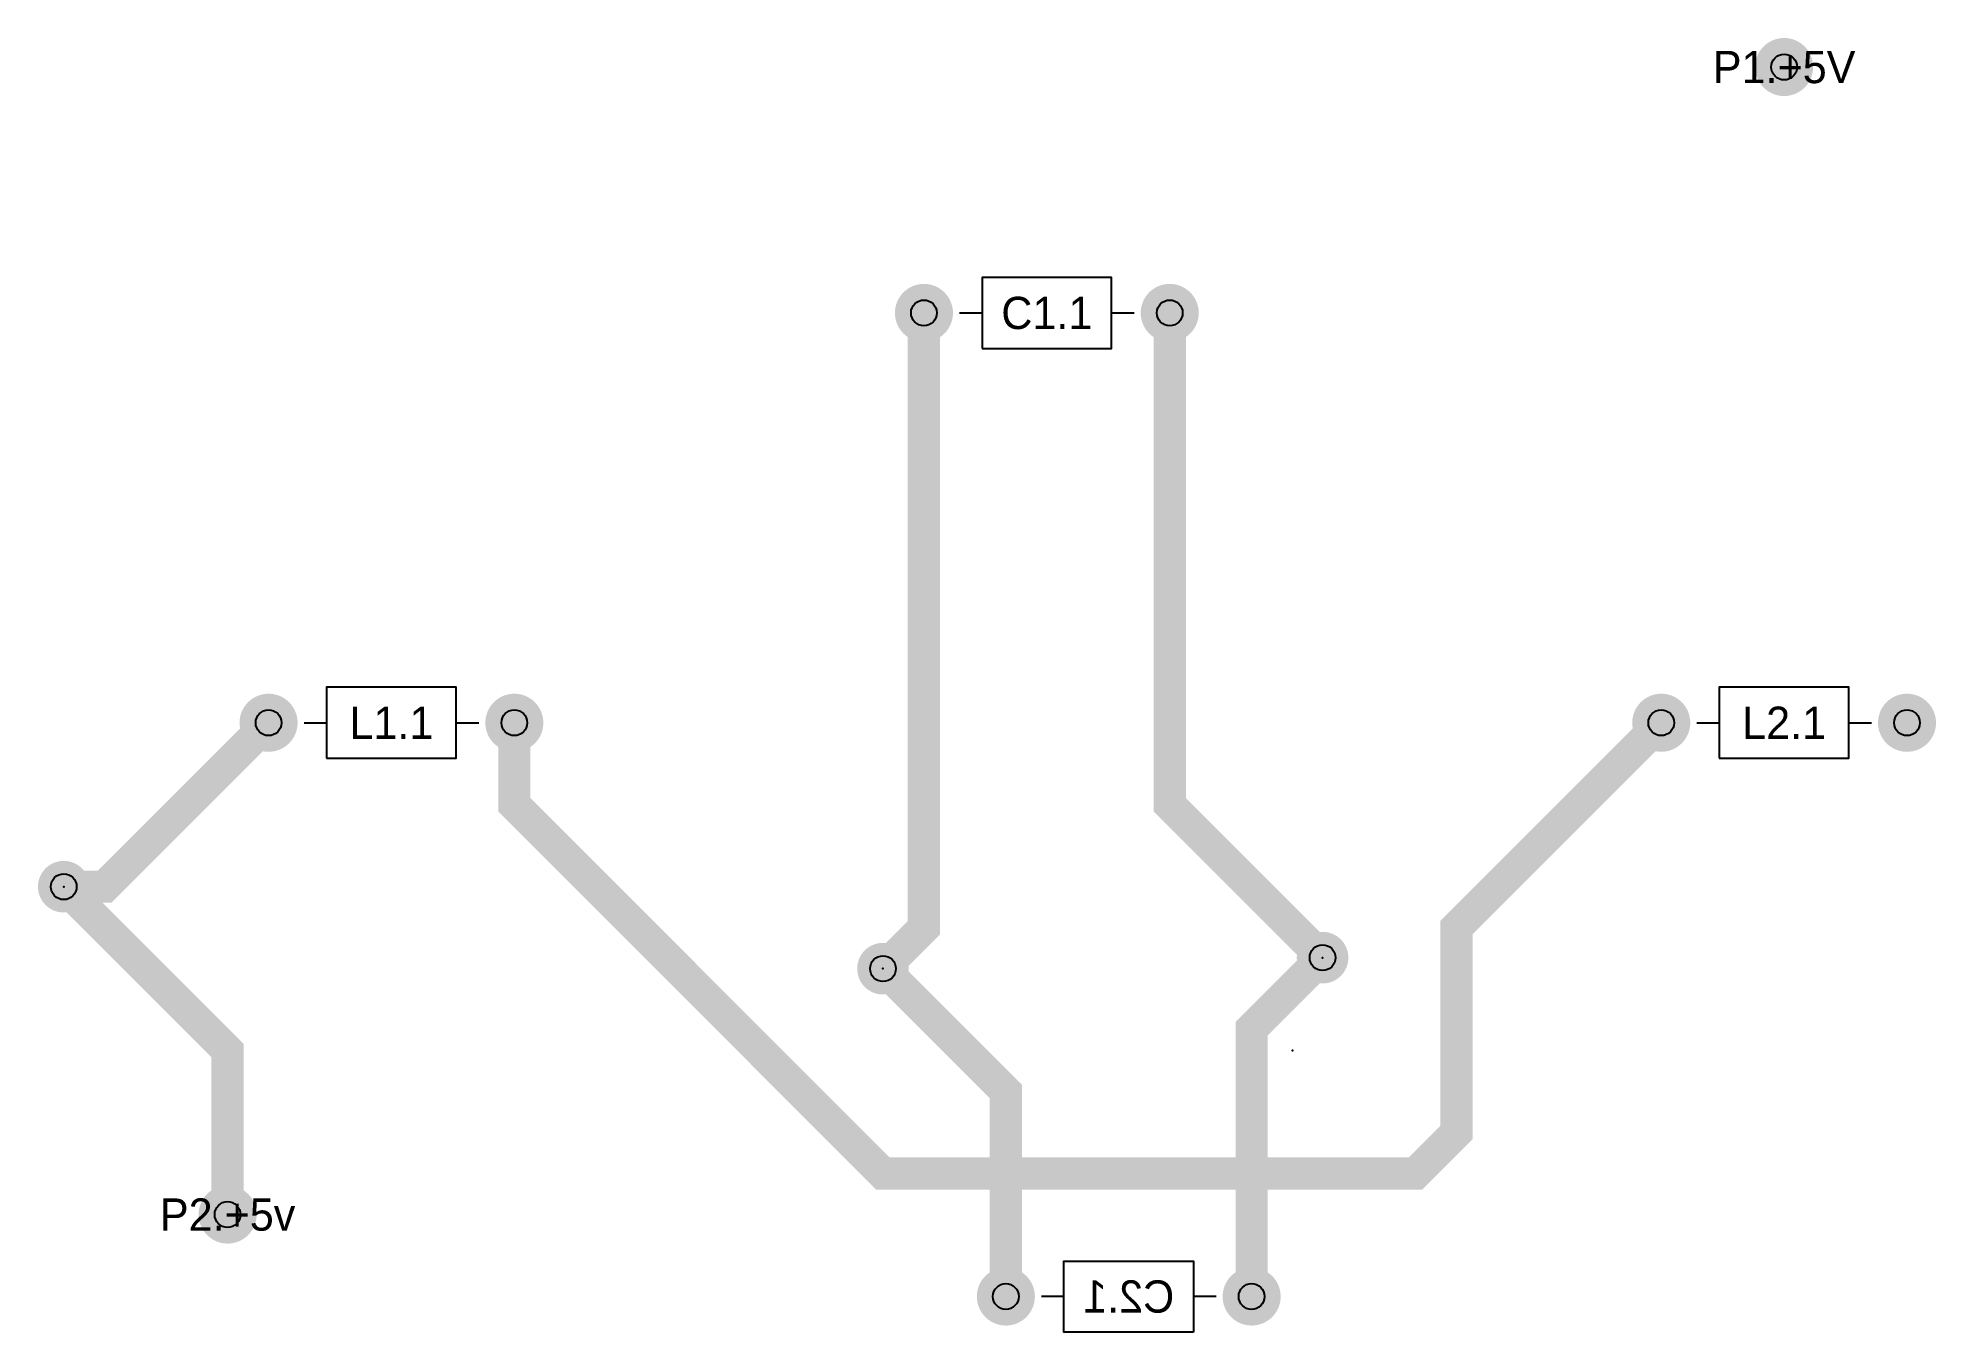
# Model space of a CAD drawing. Extents: x -38.9 to 19.9, y -8.7 to 31.4.
import ezdxf
from ezdxf.enums import TextEntityAlignment as Align

# ---------------------------------------------------------------- set-up
doc = ezdxf.new("R2010")
doc.units = 0
for name, color, linetype in [('AIGLECAD', 8, 'CONTINUOUS'), ('CUIVRE_1', 1, 'CONTINUOUS'), ('CUIVRE_2', 6, 'CONTINUOUS'), ('CUIVRE_3', 4, 'CONTINUOUS'), ('CUIVRE_4', 5, 'CONTINUOUS'), ('PERCAGE', 2, 'CONTINUOUS'), ('TEXTE_DESSOUS', 150, 'CONTINUOUS'), ('TEXTE_DESSUS', 7, 'CONTINUOUS'), ('VERNIS_DESSOUS', 9, 'CONTINUOUS'), ('VERNIS_DESSUS', 8, 'CONTINUOUS')]:
    doc.layers.add(name, color=color, linetype=linetype)

# ---------------------------------------------------------------- blocks, each defined once
blk = doc.blocks.new('P_1')
at = {"layer": 'CUIVRE_1', "const_width": 0.8}
for points in [[(-4.21, 0, 1), (-3.41, 0, 1)], [(3.41, 0, 1), (4.21, 0, 1)]]:
    blk.add_lwpolyline(points, format="xyb", close=True, dxfattribs=at)
at = {"layer": 'CUIVRE_2', "const_width": 0.8}
for points in [[(-4.21, 0, 1), (-3.41, 0, 1)], [(3.41, 0, 1), (4.21, 0, 1)]]:
    blk.add_lwpolyline(points, format="xyb", close=True, dxfattribs=at)
at = {"layer": 'CUIVRE_3', "const_width": 0.8}
for points in [[(-4.21, 0, 1), (-3.41, 0, 1)], [(3.41, 0, 1), (4.21, 0, 1)]]:
    blk.add_lwpolyline(points, format="xyb", close=True, dxfattribs=at)
at = {"layer": 'CUIVRE_4', "const_width": 0.8}
for points in [[(-4.21, 0, 1), (-3.41, 0, 1)], [(3.41, 0, 1), (4.21, 0, 1)]]:
    blk.add_lwpolyline(points, format="xyb", close=True, dxfattribs=at)
at = {"layer": 'PERCAGE'}
for centre in [(-3.81, 0), (3.81, 0)]:
    blk.add_circle(centre, 0.4, dxfattribs=at)
at = {"layer": 'TEXTE_DESSUS'}
for p, q in [((-2.71, 0), (-2.01, 0)), ((2.01, 0), (2.71, 0))]:
    blk.add_line(p, q, dxfattribs=at)
blk.add_lwpolyline([(-2.01, -1.1), (2.01, -1.1), (2.01, 1.1), (-2.01, 1.1)], close=True, dxfattribs=at)
at = {"layer": 'VERNIS_DESSOUS', "const_width": 0.9}
for points in [[(-4.26, 0, 1), (-3.36, 0, 1)], [(3.36, 0, 1), (4.26, 0, 1)]]:
    blk.add_lwpolyline(points, format="xyb", close=True, dxfattribs=at)
at = {"layer": 'VERNIS_DESSUS', "const_width": 0.9}
for points in [[(-4.26, 0, 1), (-3.36, 0, 1)], [(3.36, 0, 1), (4.26, 0, 1)]]:
    blk.add_lwpolyline(points, format="xyb", close=True, dxfattribs=at)
blk = doc.blocks.new('P_2')
at = {"layer": 'CUIVRE_1', "const_width": 0.8}
for points in [[(-4.21, 0, 1), (-3.41, 0, 1)], [(3.41, 0, 1), (4.21, 0, 1)]]:
    blk.add_lwpolyline(points, format="xyb", close=True, dxfattribs=at)
at = {"layer": 'CUIVRE_2', "const_width": 0.8}
for points in [[(-4.21, 0, 1), (-3.41, 0, 1)], [(3.41, 0, 1), (4.21, 0, 1)]]:
    blk.add_lwpolyline(points, format="xyb", close=True, dxfattribs=at)
at = {"layer": 'CUIVRE_3', "const_width": 0.8}
for points in [[(-4.21, 0, 1), (-3.41, 0, 1)], [(3.41, 0, 1), (4.21, 0, 1)]]:
    blk.add_lwpolyline(points, format="xyb", close=True, dxfattribs=at)
at = {"layer": 'CUIVRE_4', "const_width": 0.8}
for points in [[(-4.21, 0, 1), (-3.41, 0, 1)], [(3.41, 0, 1), (4.21, 0, 1)]]:
    blk.add_lwpolyline(points, format="xyb", close=True, dxfattribs=at)
at = {"layer": 'PERCAGE'}
for centre in [(-3.81, 0), (3.81, 0)]:
    blk.add_circle(centre, 0.4, dxfattribs=at)
at = {"layer": 'TEXTE_DESSOUS'}
for p, q in [((-2.01, 0), (-2.71, 0)), ((2.71, 0), (2.01, 0))]:
    blk.add_line(p, q, dxfattribs=at)
blk.add_lwpolyline([(2.01, -1.1), (-2.01, -1.1), (-2.01, 1.1), (2.01, 1.1)], close=True, dxfattribs=at)
at = {"layer": 'VERNIS_DESSOUS', "const_width": 0.9}
for points in [[(-4.26, 0, 1), (-3.36, 0, 1)], [(3.36, 0, 1), (4.26, 0, 1)]]:
    blk.add_lwpolyline(points, format="xyb", close=True, dxfattribs=at)
at = {"layer": 'VERNIS_DESSUS', "const_width": 0.9}
for points in [[(-4.26, 0, 1), (-3.36, 0, 1)], [(3.36, 0, 1), (4.26, 0, 1)]]:
    blk.add_lwpolyline(points, format="xyb", close=True, dxfattribs=at)
blk = doc.blocks.new('P_3')
at = {"layer": 'CUIVRE_1', "const_width": 0.8}
for points in [[(-4.21, 0, 1), (-3.41, 0, 1)], [(3.41, 0, 1), (4.21, 0, 1)]]:
    blk.add_lwpolyline(points, format="xyb", close=True, dxfattribs=at)
at = {"layer": 'CUIVRE_2', "const_width": 0.8}
for points in [[(-4.21, 0, 1), (-3.41, 0, 1)], [(3.41, 0, 1), (4.21, 0, 1)]]:
    blk.add_lwpolyline(points, format="xyb", close=True, dxfattribs=at)
at = {"layer": 'CUIVRE_3', "const_width": 0.8}
for points in [[(-4.21, 0, 1), (-3.41, 0, 1)], [(3.41, 0, 1), (4.21, 0, 1)]]:
    blk.add_lwpolyline(points, format="xyb", close=True, dxfattribs=at)
at = {"layer": 'CUIVRE_4', "const_width": 0.8}
for points in [[(-4.21, 0, 1), (-3.41, 0, 1)], [(3.41, 0, 1), (4.21, 0, 1)]]:
    blk.add_lwpolyline(points, format="xyb", close=True, dxfattribs=at)
at = {"layer": 'PERCAGE'}
for centre in [(-3.81, 0), (3.81, 0)]:
    blk.add_circle(centre, 0.4, dxfattribs=at)
at = {"layer": 'TEXTE_DESSUS'}
for p, q in [((-2.71, 0), (-2.01, 0)), ((2.01, 0), (2.71, 0))]:
    blk.add_line(p, q, dxfattribs=at)
blk.add_lwpolyline([(-2.01, -1.1), (2.01, -1.1), (2.01, 1.1), (-2.01, 1.1)], close=True, dxfattribs=at)
at = {"layer": 'VERNIS_DESSOUS', "const_width": 0.9}
for points in [[(-4.26, 0, 1), (-3.36, 0, 1)], [(3.36, 0, 1), (4.26, 0, 1)]]:
    blk.add_lwpolyline(points, format="xyb", close=True, dxfattribs=at)
at = {"layer": 'VERNIS_DESSUS', "const_width": 0.9}
for points in [[(-4.26, 0, 1), (-3.36, 0, 1)], [(3.36, 0, 1), (4.26, 0, 1)]]:
    blk.add_lwpolyline(points, format="xyb", close=True, dxfattribs=at)
blk = doc.blocks.new('P_4')
at = {"layer": 'CUIVRE_1', "const_width": 0.8}
for points in [[(-4.21, 0, 1), (-3.41, 0, 1)], [(3.41, 0, 1), (4.21, 0, 1)]]:
    blk.add_lwpolyline(points, format="xyb", close=True, dxfattribs=at)
at = {"layer": 'CUIVRE_2', "const_width": 0.8}
for points in [[(-4.21, 0, 1), (-3.41, 0, 1)], [(3.41, 0, 1), (4.21, 0, 1)]]:
    blk.add_lwpolyline(points, format="xyb", close=True, dxfattribs=at)
at = {"layer": 'CUIVRE_3', "const_width": 0.8}
for points in [[(-4.21, 0, 1), (-3.41, 0, 1)], [(3.41, 0, 1), (4.21, 0, 1)]]:
    blk.add_lwpolyline(points, format="xyb", close=True, dxfattribs=at)
at = {"layer": 'CUIVRE_4', "const_width": 0.8}
for points in [[(-4.21, 0, 1), (-3.41, 0, 1)], [(3.41, 0, 1), (4.21, 0, 1)]]:
    blk.add_lwpolyline(points, format="xyb", close=True, dxfattribs=at)
at = {"layer": 'PERCAGE'}
for centre in [(-3.81, 0), (3.81, 0)]:
    blk.add_circle(centre, 0.4, dxfattribs=at)
at = {"layer": 'TEXTE_DESSUS'}
for p, q in [((-2.71, 0), (-2.01, 0)), ((2.01, 0), (2.71, 0))]:
    blk.add_line(p, q, dxfattribs=at)
blk.add_lwpolyline([(-2.01, -1.1), (2.01, -1.1), (2.01, 1.1), (-2.01, 1.1)], close=True, dxfattribs=at)
at = {"layer": 'VERNIS_DESSOUS', "const_width": 0.9}
for points in [[(-4.26, 0, 1), (-3.36, 0, 1)], [(3.36, 0, 1), (4.26, 0, 1)]]:
    blk.add_lwpolyline(points, format="xyb", close=True, dxfattribs=at)
at = {"layer": 'VERNIS_DESSUS', "const_width": 0.9}
for points in [[(-4.26, 0, 1), (-3.36, 0, 1)], [(3.36, 0, 1), (4.26, 0, 1)]]:
    blk.add_lwpolyline(points, format="xyb", close=True, dxfattribs=at)
blk = doc.blocks.new('P_5')
at = {"layer": 'CUIVRE_1', "const_width": 0.8}
blk.add_lwpolyline([(-0.4, 0, 1), (0.4, 0, 1)], format="xyb", close=True, dxfattribs=at)
at = {"layer": 'CUIVRE_2', "const_width": 0.8}
blk.add_lwpolyline([(-0.4, 0, 1), (0.4, 0, 1)], format="xyb", close=True, dxfattribs=at)
at = {"layer": 'CUIVRE_3', "const_width": 0.8}
blk.add_lwpolyline([(-0.4, 0, 1), (0.4, 0, 1)], format="xyb", close=True, dxfattribs=at)
at = {"layer": 'CUIVRE_4', "const_width": 0.8}
blk.add_lwpolyline([(-0.4, 0, 1), (0.4, 0, 1)], format="xyb", close=True, dxfattribs=at)
at = {"layer": 'PERCAGE'}
blk.add_circle((0, 0), 0.4, dxfattribs=at)
at = {"layer": 'VERNIS_DESSOUS', "const_width": 0.9}
blk.add_lwpolyline([(-0.45, 0, 1), (0.45, 0, 1)], format="xyb", close=True, dxfattribs=at)
at = {"layer": 'VERNIS_DESSUS', "const_width": 0.9}
blk.add_lwpolyline([(-0.45, 0, 1), (0.45, 0, 1)], format="xyb", close=True, dxfattribs=at)
blk = doc.blocks.new('P_6')
at = {"layer": 'CUIVRE_1', "const_width": 0.8}
blk.add_lwpolyline([(-0.4, 0, 1), (0.4, 0, 1)], format="xyb", close=True, dxfattribs=at)
at = {"layer": 'CUIVRE_2', "const_width": 0.8}
blk.add_lwpolyline([(-0.4, 0, 1), (0.4, 0, 1)], format="xyb", close=True, dxfattribs=at)
at = {"layer": 'CUIVRE_3', "const_width": 0.8}
blk.add_lwpolyline([(-0.4, 0, 1), (0.4, 0, 1)], format="xyb", close=True, dxfattribs=at)
at = {"layer": 'CUIVRE_4', "const_width": 0.8}
blk.add_lwpolyline([(-0.4, 0, 1), (0.4, 0, 1)], format="xyb", close=True, dxfattribs=at)
at = {"layer": 'PERCAGE'}
blk.add_circle((0, 0), 0.4, dxfattribs=at)
at = {"layer": 'VERNIS_DESSOUS', "const_width": 0.9}
blk.add_lwpolyline([(-0.45, 0, 1), (0.45, 0, 1)], format="xyb", close=True, dxfattribs=at)
at = {"layer": 'VERNIS_DESSUS', "const_width": 0.9}
blk.add_lwpolyline([(-0.45, 0, 1), (0.45, 0, 1)], format="xyb", close=True, dxfattribs=at)

msp = doc.modelspace()

# ---------------------------------------------------------------- linework, layer by layer
at = {"layer": 'AIGLECAD'}
for p in [(-38.1, 5.08), (-12.7, 2.54), (0.9296, 2.8804), (0, 0), (0, 0), (0, 0), (0, 0), (0, 0)]:
    msp.add_point(p, dxfattribs=at)
at = {"layer": 'CUIVRE_1', "const_width": 1}
for points in [[(-11.43, 22.86), (-11.43, 3.81), (-12.7, 2.54)], [(-3.81, 22.86), (-3.81, 7.62), (1.27, 2.54)], [(-38.1, 5.08), (-36.83, 5.08), (-31.75, 10.16)], [(-24.13, 10.16), (-24.13, 7.62), (-12.7, -3.81), (3.81, -3.81), (5.08, -2.54), (5.08, 3.81), (11.43, 10.16)]]:
    msp.add_lwpolyline(points, dxfattribs=at)
at = {"layer": 'CUIVRE_1', "const_width": 0.8}
for points in [[(-38.5, 5.08, 1), (-37.7, 5.08, 1)], [(0.5296, 2.8804, 1), (1.3296, 2.8804, 1)], [(-13.1, 2.54, 1), (-12.3, 2.54, 1)]]:
    msp.add_lwpolyline(points, format="xyb", close=True, dxfattribs=at)
at = {"layer": 'CUIVRE_2', "const_width": 0.8}
for points in [[(-38.5, 5.08, 1), (-37.7, 5.08, 1)], [(0.5296, 2.8804, 1), (1.3296, 2.8804, 1)], [(-13.1, 2.54, 1), (-12.3, 2.54, 1)]]:
    msp.add_lwpolyline(points, format="xyb", close=True, dxfattribs=at)
at = {"layer": 'CUIVRE_2', "const_width": 1}
msp.add_lwpolyline([(-33.02, -5.08), (-33.02, 0), (-38.1, 5.08)], dxfattribs=at)
at = {"layer": 'CUIVRE_3', "const_width": 0.8}
for points in [[(-38.5, 5.08, 1), (-37.7, 5.08, 1)], [(0.5296, 2.8804, 1), (1.3296, 2.8804, 1)], [(-13.1, 2.54, 1), (-12.3, 2.54, 1)]]:
    msp.add_lwpolyline(points, format="xyb", close=True, dxfattribs=at)
at = {"layer": 'CUIVRE_4', "const_width": 0.8}
for points in [[(-38.5, 5.08, 1), (-37.7, 5.08, 1)], [(0.5296, 2.8804, 1), (1.3296, 2.8804, 1)], [(-13.1, 2.54, 1), (-12.3, 2.54, 1)]]:
    msp.add_lwpolyline(points, format="xyb", close=True, dxfattribs=at)
at = {"layer": 'CUIVRE_4', "const_width": 1}
for points in [[(-8.89, -7.62), (-8.89, -1.27), (-12.7, 2.54)], [(-1.27, -7.62), (-1.27, 0.6808), (0.9296, 2.8804)]]:
    msp.add_lwpolyline(points, dxfattribs=at)
at = {"layer": 'PERCAGE'}
for centre in [(-38.1, 5.08), (0.9296, 2.8804), (-12.7, 2.54)]:
    msp.add_circle(centre, 0.4, dxfattribs=at)

# ---------------------------------------------------------------- block references
for name, p in [('P_5', (15.24, 30.48)), ('P_1', (-7.62, 22.86)), ('P_3', (-27.94, 10.16)), ('P_4', (15.24, 10.16)), ('P_6', (-33.02, -5.08)), ('P_2', (-5.08, -7.62))]:
    msp.add_blockref(name, p)

# ---------------------------------------------------------------- texts
at = {"layer": 'TEXTE_DESSOUS', "text_generation_flag": 2}
msp.add_text('C2.1', height=1, dxfattribs=at).set_placement((-5.08, -7.62), align=Align.MIDDLE_CENTER)
at = {"layer": 'TEXTE_DESSUS'}
for s, p in [('P1.+5V', (15.24, 30.48)), ('C1.1', (-7.62, 22.86)), ('L1.1', (-27.94, 10.16)), ('L2.1', (15.24, 10.16)), ('P2.+5v', (-33.02, -5.08))]:
    msp.add_text(s, height=1, dxfattribs=at).set_placement(p, align=Align.MIDDLE_CENTER)

doc.saveas('drawing.dxf')
